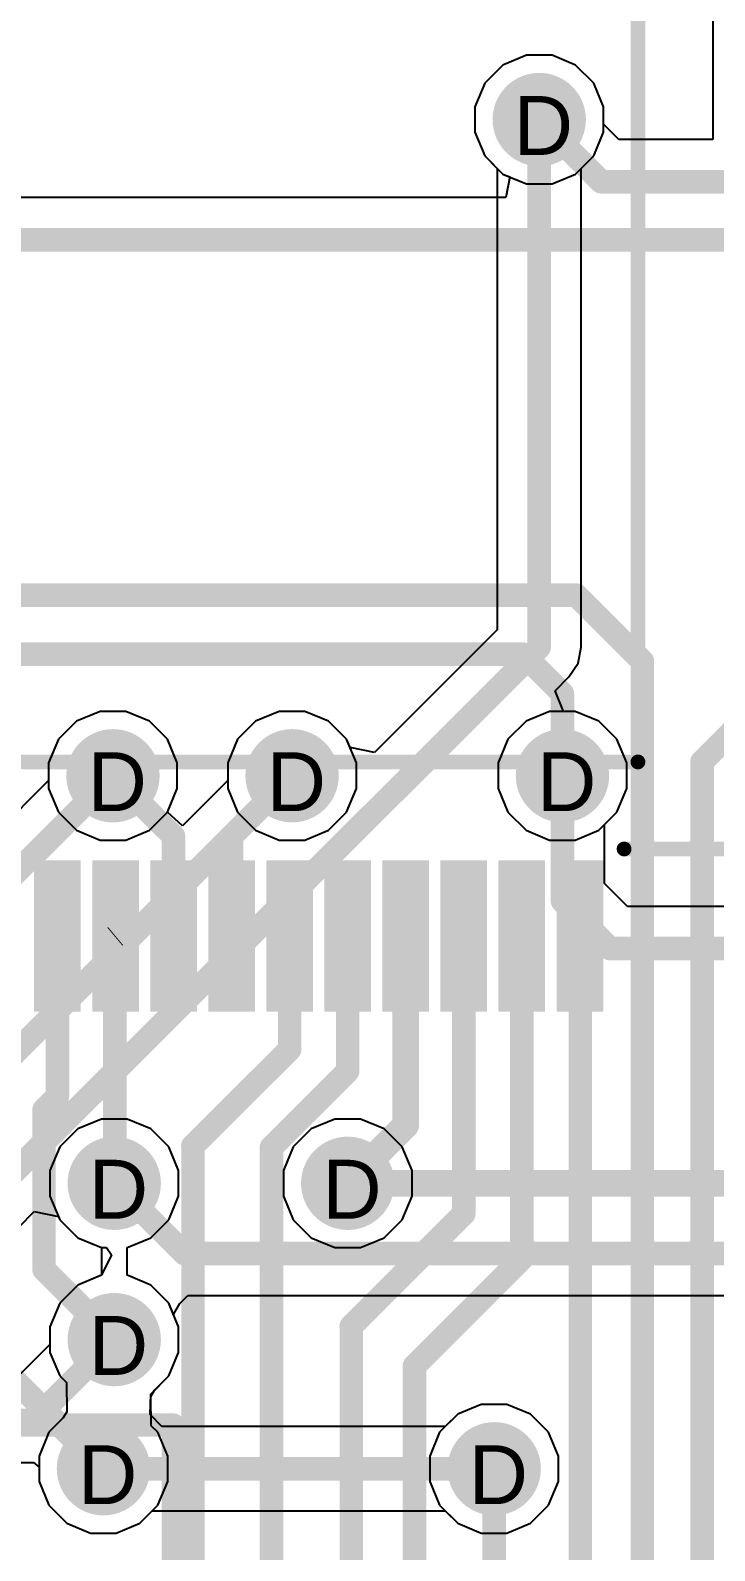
# Model space of a CAD drawing. Header units: inches. Extents: x 0 to 5032, y 0 to 5323.
# Drawn here: x 92.98 to 98.87, y 63.44 to 76.54 of the extents above; entities that cross this region are included whole.
import ezdxf

# ---------------------------------------------------------------- set-up
doc = ezdxf.new("R2010")
doc.units = ezdxf.units.IN
for name, color, linetype in [('Bottom Layer', 5, 'Continuous'), ('Bottom Solder', 6, 'Continuous'), ('Drill Drawing', 1, 'Continuous'), ('Layer 1', 16, 'Continuous'), ('Layer 2', 76, 'Continuous'), ('Top Layer', 1, 'Continuous'), ('Top Overlay', 2, 'Continuous'), ('Top Paste', 8, 'Continuous'), ('Top Solder', 216, 'Continuous'), ('Via Holes', 16, 'Continuous')]:
    doc.layers.add(name, color=color, linetype=linetype)
doc.styles.add('Arial', font='', dxfattribs={"height": 0.2})
doc.styles.get('Arial').set_extended_font_data('Arial')

# ---------------------------------------------------------------- blocks, each defined once
blk = doc.blocks.new('LQFP_64_10_10__358')
at = {"layer": 'Top Layer'}
for points in [[(-0.6, -5.15), (-0.6, -6.35), (-0.9, -6.35), (-0.9, -5.15)], [(-0.1, -5.15), (-0.1, -6.35), (-0.4, -6.35), (-0.4, -5.15)], [(0.4, -5.15), (0.4, -6.35), (0.1, -6.35), (0.1, -5.15)], [(0.9, -5.15), (0.9, -6.35), (0.6, -6.35), (0.6, -5.15)], [(1.4, -5.15), (1.4, -6.35), (1.1, -6.35), (1.1, -5.15)], [(1.9, -5.15), (1.9, -6.35), (1.6, -6.35), (1.6, -5.15)], [(2.4, -5.15), (2.4, -6.35), (2.1, -6.35), (2.1, -5.15)], [(2.9, -5.15), (2.9, -6.35), (2.6, -6.35), (2.6, -5.15)], [(3.4, -5.15), (3.4, -6.35), (3.1, -6.35), (3.1, -5.15)], [(3.9, -5.15), (3.9, -6.35), (3.6, -6.35), (3.6, -5.15)]]:
    blk.add_hatch(color=1, dxfattribs=at).paths.add_polyline_path(points)
at = {"layer": 'Top Paste'}
for points in [[(-0.6, -5.15), (-0.6, -6.35), (-0.9, -6.35), (-0.9, -5.15)], [(-0.1, -5.15), (-0.1, -6.35), (-0.4, -6.35), (-0.4, -5.15)], [(0.4, -5.15), (0.4, -6.35), (0.1, -6.35), (0.1, -5.15)], [(0.9, -5.15), (0.9, -6.35), (0.6, -6.35), (0.6, -5.15)], [(1.4, -5.15), (1.4, -6.35), (1.1, -6.35), (1.1, -5.15)], [(1.9, -5.15), (1.9, -6.35), (1.6, -6.35), (1.6, -5.15)], [(2.4, -5.15), (2.4, -6.35), (2.1, -6.35), (2.1, -5.15)], [(2.9, -5.15), (2.9, -6.35), (2.6, -6.35), (2.6, -5.15)], [(3.4, -5.15), (3.4, -6.35), (3.1, -6.35), (3.1, -5.15)], [(3.9, -5.15), (3.9, -6.35), (3.6, -6.35), (3.6, -5.15)]]:
    blk.add_hatch(color=8, dxfattribs=at).paths.add_polyline_path(points)
at = {"layer": 'Top Solder'}
for points in [[(-0.549, -5.099), (-0.549, -6.401), (-0.951, -6.401), (-0.951, -5.099)], [(-0.049, -5.099), (-0.049, -6.401), (-0.451, -6.401), (-0.451, -5.099)], [(0.451, -5.099), (0.451, -6.401), (0.049, -6.401), (0.049, -5.099)], [(0.951, -5.099), (0.951, -6.401), (0.549, -6.401), (0.549, -5.099)], [(1.451, -5.099), (1.451, -6.401), (1.049, -6.401), (1.049, -5.099)], [(1.951, -5.099), (1.951, -6.401), (1.549, -6.401), (1.549, -5.099)], [(2.451, -5.099), (2.451, -6.401), (2.049, -6.401), (2.049, -5.099)], [(2.951, -5.099), (2.951, -6.401), (2.549, -6.401), (2.549, -5.099)], [(3.451, -5.099), (3.451, -6.401), (3.049, -6.401), (3.049, -5.099)], [(3.951, -5.099), (3.951, -6.401), (3.549, -6.401), (3.549, -5.099)]]:
    blk.add_hatch(color=216, dxfattribs=at).paths.add_polyline_path(points)
at = {"layer": 'Top Overlay'}
for points in [[(4.25, -4.25, 0.127, 0.127, 0), (4.25, 4.25, 0.127, 0.127, 0)], [(-4.25, -4.25, 0.127, 0.127, 0), (4.25, -4.25, 0.127, 0.127, 0)], [(4.131, -5, 0.127, 0.127, 0), (5, -5, 0.127, 0.127, 0)]]:
    blk.add_lwpolyline(points, format="xyseb", dxfattribs=at)
for points in [[(4.218, -4.25, 0.0635, 0.0635, 1), (4.282, -4.25, 0.0635, 0.0635, 1)], [(4.218, -4.25, 0.0635, 0.0635, 1), (4.282, -4.25, 0.0635, 0.0635, 1)], [(4.099, -5, 0.0635, 0.0635, 1), (4.163, -5, 0.0635, 0.0635, 1)]]:
    blk.add_lwpolyline(points, format="xyseb", close=True, dxfattribs=at)
blk = doc.blocks.new('B3B_XH_A_LF__SN___433')
at = {"layer": 'Top Overlay'}
for points in [[(-6.325, 3.48, 0.2, 0.2, 0), (3.785, 3.48, 0.2, 0.2, 0)], [(3.785, -2.464, 0.2, 0.2, 0), (3.785, 3.48, 0.2, 0.2, 0)]]:
    blk.add_lwpolyline(points, format="xyseb", dxfattribs=at)
blk.add_lwpolyline([(3.735, 3.48, 0.1, 0.1, 1), (3.835, 3.48, 0.1, 0.1, 1)], format="xyseb", close=True, dxfattribs=at)
blk.add_lwpolyline([(3.735, 3.48, 0.1, 0.1, 1), (3.835, 3.48, 0.1, 0.1, 1)], format="xyseb", close=True, dxfattribs=at)

msp = doc.modelspace()

# ---------------------------------------------------------------- hatches: boundary and pattern name
at = {"layer": 'Bottom Layer'}
h = msp.add_hatch(color=5, dxfattribs=at)
edge = h.paths.add_edge_path()
edge.add_arc((97.362, 75.769), 0.3, 0, 360)
h = msp.add_hatch(color=5, dxfattribs=at)
edge = h.paths.add_edge_path()
edge.add_arc((93.69, 70.114), 0.3, 0, 360)
h = msp.add_hatch(color=5, dxfattribs=at)
edge = h.paths.add_edge_path()
edge.add_arc((95.233, 70.114), 0.3, 0, 360)
h = msp.add_hatch(color=5, dxfattribs=at)
edge = h.paths.add_edge_path()
edge.add_arc((97.562, 70.114), 0.3, 0, 360)
h = msp.add_hatch(color=5, dxfattribs=at)
edge = h.paths.add_edge_path()
edge.add_arc((93.701, 66.602), 0.3, 0, 360)
h = msp.add_hatch(color=5, dxfattribs=at)
edge = h.paths.add_edge_path()
edge.add_arc((95.712, 66.602), 0.3, 0, 360)
h = msp.add_hatch(color=5, dxfattribs=at)
edge = h.paths.add_edge_path()
edge.add_arc((93.701, 65.255), 0.3, 0, 360)
h = msp.add_hatch(color=5, dxfattribs=at)
edge = h.paths.add_edge_path()
edge.add_arc((93.608, 64.142), 0.3, 0, 360)
h = msp.add_hatch(color=5, dxfattribs=at)
edge = h.paths.add_edge_path()
edge.add_arc((96.974, 64.142), 0.3, 0, 360)
at = {"layer": 'Bottom Solder'}
h = msp.add_hatch(color=6, dxfattribs=at)
edge = h.paths.add_edge_path()
edge.add_arc((97.362, 75.769), 0.402, 0, 360)
h = msp.add_hatch(color=6, dxfattribs=at)
edge = h.paths.add_edge_path()
edge.add_arc((93.69, 70.114), 0.402, 0, 360)
h = msp.add_hatch(color=6, dxfattribs=at)
edge = h.paths.add_edge_path()
edge.add_arc((95.233, 70.114), 0.402, 0, 360)
h = msp.add_hatch(color=6, dxfattribs=at)
edge = h.paths.add_edge_path()
edge.add_arc((97.562, 70.114), 0.402, 0, 360)
h = msp.add_hatch(color=6, dxfattribs=at)
edge = h.paths.add_edge_path()
edge.add_arc((93.701, 66.602), 0.402, 0, 360)
h = msp.add_hatch(color=6, dxfattribs=at)
edge = h.paths.add_edge_path()
edge.add_arc((95.712, 66.602), 0.402, 0, 360)
h = msp.add_hatch(color=6, dxfattribs=at)
edge = h.paths.add_edge_path()
edge.add_arc((93.701, 65.255), 0.402, 0, 360)
h = msp.add_hatch(color=6, dxfattribs=at)
edge = h.paths.add_edge_path()
edge.add_arc((93.608, 64.142), 0.402, 0, 360)
h = msp.add_hatch(color=6, dxfattribs=at)
edge = h.paths.add_edge_path()
edge.add_arc((96.974, 64.142), 0.402, 0, 360)
at = {"layer": 'Layer 1'}
h = msp.add_hatch(color=16, dxfattribs=at)
edge = h.paths.add_edge_path()
edge.add_arc((97.362, 75.769), 0.3, 0, 360)
h = msp.add_hatch(color=16, dxfattribs=at)
edge = h.paths.add_edge_path()
edge.add_arc((93.69, 70.114), 0.3, 0, 360)
h = msp.add_hatch(color=16, dxfattribs=at)
edge = h.paths.add_edge_path()
edge.add_arc((95.233, 70.114), 0.3, 0, 360)
h = msp.add_hatch(color=16, dxfattribs=at)
edge = h.paths.add_edge_path()
edge.add_arc((97.562, 70.114), 0.3, 0, 360)
h = msp.add_hatch(color=16, dxfattribs=at)
edge = h.paths.add_edge_path()
edge.add_arc((93.701, 66.602), 0.3, 0, 360)
h = msp.add_hatch(color=16, dxfattribs=at)
edge = h.paths.add_edge_path()
edge.add_arc((95.712, 66.602), 0.3, 0, 360)
h = msp.add_hatch(color=16, dxfattribs=at)
edge = h.paths.add_edge_path()
edge.add_arc((93.701, 65.255), 0.3, 0, 360)
h = msp.add_hatch(color=16, dxfattribs=at)
edge = h.paths.add_edge_path()
edge.add_arc((93.608, 64.142), 0.3, 0, 360)
h = msp.add_hatch(color=16, dxfattribs=at)
edge = h.paths.add_edge_path()
edge.add_arc((96.974, 64.142), 0.3, 0, 360)
at = {"layer": 'Layer 2'}
h = msp.add_hatch(color=76, dxfattribs=at)
edge = h.paths.add_edge_path()
edge.add_arc((97.362, 75.769), 0.3, 0, 360)
h = msp.add_hatch(color=76, dxfattribs=at)
edge = h.paths.add_edge_path()
edge.add_arc((93.69, 70.114), 0.3, 0, 360)
h = msp.add_hatch(color=76, dxfattribs=at)
edge = h.paths.add_edge_path()
edge.add_arc((95.233, 70.114), 0.3, 0, 360)
h = msp.add_hatch(color=76, dxfattribs=at)
edge = h.paths.add_edge_path()
edge.add_arc((97.562, 70.114), 0.3, 0, 360)
h = msp.add_hatch(color=76, dxfattribs=at)
edge = h.paths.add_edge_path()
edge.add_arc((93.701, 66.602), 0.3, 0, 360)
h = msp.add_hatch(color=76, dxfattribs=at)
edge = h.paths.add_edge_path()
edge.add_arc((95.712, 66.602), 0.3, 0, 360)
h = msp.add_hatch(color=76, dxfattribs=at)
edge = h.paths.add_edge_path()
edge.add_arc((93.701, 65.255), 0.3, 0, 360)
h = msp.add_hatch(color=76, dxfattribs=at)
edge = h.paths.add_edge_path()
edge.add_arc((93.608, 64.142), 0.3, 0, 360)
h = msp.add_hatch(color=76, dxfattribs=at)
edge = h.paths.add_edge_path()
edge.add_arc((96.974, 64.142), 0.3, 0, 360)
at = {"layer": 'Top Layer'}
h = msp.add_hatch(color=1, dxfattribs=at)
edge = h.paths.add_edge_path()
edge.add_arc((97.362, 75.769), 0.3, 0, 360)
h = msp.add_hatch(color=1, dxfattribs=at)
edge = h.paths.add_edge_path()
edge.add_arc((93.69, 70.114), 0.3, 0, 360)
h = msp.add_hatch(color=1, dxfattribs=at)
edge = h.paths.add_edge_path()
edge.add_arc((95.233, 70.114), 0.3, 0, 360)
h = msp.add_hatch(color=1, dxfattribs=at)
edge = h.paths.add_edge_path()
edge.add_arc((97.562, 70.114), 0.3, 0, 360)
h = msp.add_hatch(color=1, dxfattribs=at)
edge = h.paths.add_edge_path()
edge.add_arc((93.701, 66.602), 0.3, 0, 360)
h = msp.add_hatch(color=1, dxfattribs=at)
edge = h.paths.add_edge_path()
edge.add_arc((95.712, 66.602), 0.3, 0, 360)
h = msp.add_hatch(color=1, dxfattribs=at)
edge = h.paths.add_edge_path()
edge.add_arc((93.701, 65.255), 0.3, 0, 360)
h = msp.add_hatch(color=1, dxfattribs=at)
edge = h.paths.add_edge_path()
edge.add_arc((93.608, 64.142), 0.3, 0, 360)
h = msp.add_hatch(color=1, dxfattribs=at)
edge = h.paths.add_edge_path()
edge.add_arc((96.974, 64.142), 0.3, 0, 360)
at = {"layer": 'Top Solder'}
h = msp.add_hatch(color=216, dxfattribs=at)
edge = h.paths.add_edge_path()
edge.add_arc((97.362, 75.769), 0.402, 0, 360)
h = msp.add_hatch(color=216, dxfattribs=at)
edge = h.paths.add_edge_path()
edge.add_arc((93.69, 70.114), 0.402, 0, 360)
h = msp.add_hatch(color=216, dxfattribs=at)
edge = h.paths.add_edge_path()
edge.add_arc((95.233, 70.114), 0.402, 0, 360)
h = msp.add_hatch(color=216, dxfattribs=at)
edge = h.paths.add_edge_path()
edge.add_arc((97.562, 70.114), 0.402, 0, 360)
h = msp.add_hatch(color=216, dxfattribs=at)
edge = h.paths.add_edge_path()
edge.add_arc((93.701, 66.602), 0.402, 0, 360)
h = msp.add_hatch(color=216, dxfattribs=at)
edge = h.paths.add_edge_path()
edge.add_arc((95.712, 66.602), 0.402, 0, 360)
h = msp.add_hatch(color=216, dxfattribs=at)
edge = h.paths.add_edge_path()
edge.add_arc((93.701, 65.255), 0.402, 0, 360)
h = msp.add_hatch(color=216, dxfattribs=at)
edge = h.paths.add_edge_path()
edge.add_arc((93.608, 64.142), 0.402, 0, 360)
h = msp.add_hatch(color=216, dxfattribs=at)
edge = h.paths.add_edge_path()
edge.add_arc((96.974, 64.142), 0.402, 0, 360)
at = {"layer": 'Via Holes'}
h = msp.add_hatch(color=7, dxfattribs=at)
edge = h.paths.add_edge_path()
edge.add_arc((97.362, 75.769), 0.15, 0, 360)
h = msp.add_hatch(color=7, dxfattribs=at)
edge = h.paths.add_edge_path()
edge.add_arc((93.69, 70.114), 0.15, 0, 360)
h = msp.add_hatch(color=7, dxfattribs=at)
edge = h.paths.add_edge_path()
edge.add_arc((95.233, 70.114), 0.15, 0, 360)
h = msp.add_hatch(color=7, dxfattribs=at)
edge = h.paths.add_edge_path()
edge.add_arc((97.562, 70.114), 0.15, 0, 360)
h = msp.add_hatch(color=7, dxfattribs=at)
edge = h.paths.add_edge_path()
edge.add_arc((93.701, 66.602), 0.15, 0, 360)
h = msp.add_hatch(color=7, dxfattribs=at)
edge = h.paths.add_edge_path()
edge.add_arc((95.712, 66.602), 0.15, 0, 360)
h = msp.add_hatch(color=7, dxfattribs=at)
edge = h.paths.add_edge_path()
edge.add_arc((93.701, 65.255), 0.15, 0, 360)
h = msp.add_hatch(color=7, dxfattribs=at)
edge = h.paths.add_edge_path()
edge.add_arc((93.608, 64.142), 0.15, 0, 360)
h = msp.add_hatch(color=7, dxfattribs=at)
edge = h.paths.add_edge_path()
edge.add_arc((96.974, 64.142), 0.15, 0, 360)

# ---------------------------------------------------------------- linework, layer by layer
at = {"layer": 'Bottom Layer'}
for p, q in [((97.251, 76.323), (97.048, 76.239)), ((97.472, 76.323), (97.251, 76.323)), ((97.675, 76.239), (97.472, 76.323)), ((97.048, 76.239), (96.892, 76.083)), ((97.831, 76.083), (97.675, 76.239)), ((96.892, 76.083), (96.808, 75.879)), ((97.916, 75.879), (97.831, 76.083)), ((96.808, 75.879), (96.808, 75.659)), ((97.916, 75.659), (97.916, 75.879)), ((96.808, 75.659), (96.892, 75.455)), ((97.831, 75.455), (97.916, 75.659)), ((96.892, 75.455), (96.999, 75.348)), ((96.999, 75.348), (96.999, 71.372)), ((97.724, 75.348), (97.831, 75.455)), ((97.724, 71.222), (97.724, 75.348)), ((96.999, 71.372), (95.942, 70.315)), ((97.696, 71.083), (97.724, 71.222)), ((97.618, 70.966), (97.696, 71.083)), ((97.498, 70.846), (97.618, 70.966)), ((97.618, 70.966), (97.618, 70.966)), ((97.572, 70.668), (97.498, 70.846)), ((93.58, 70.668), (93.376, 70.584)), ((93.8, 70.668), (93.58, 70.668)), ((94.004, 70.584), (93.8, 70.668)), ((95.123, 70.668), (94.919, 70.584)), ((95.343, 70.668), (95.123, 70.668)), ((95.547, 70.584), (95.343, 70.668)), ((97.672, 70.668), (97.572, 70.668)), ((97.875, 70.584), (97.672, 70.668)), ((93.376, 70.584), (93.22, 70.428)), ((94.16, 70.428), (94.004, 70.584)), ((94.919, 70.584), (94.763, 70.428)), ((95.703, 70.428), (95.547, 70.584)), ((98.031, 70.428), (97.875, 70.584)), ((93.22, 70.428), (93.136, 70.224)), ((94.244, 70.224), (94.16, 70.428)), ((94.763, 70.428), (94.679, 70.224)), ((95.732, 70.357), (95.703, 70.428)), ((95.942, 70.315), (95.732, 70.357)), ((98.116, 70.224), (98.031, 70.428)), ((93.136, 70.224), (93.136, 70.073)), ((94.244, 70.004), (94.244, 70.224)), ((94.679, 70.224), (94.679, 70.073)), ((98.116, 70.004), (98.116, 70.224)), ((93.136, 70.073), (90.895, 67.832)), ((94.16, 69.8), (94.244, 70.004)), ((94.679, 70.073), (94.289, 69.682)), ((98.031, 69.8), (98.116, 70.004)), ((94.289, 69.682), (94.16, 69.8)), ((97.924, 69.693), (98.031, 69.8)), ((97.924, 69.187), (97.924, 69.693)), ((98.123, 68.988), (97.924, 69.187)), ((99.014, 68.988), (98.123, 68.988)), ((92.878, 66.225), (93.01, 66.358)), ((93.01, 66.358), (93.22, 66.316)), ((93.22, 66.316), (93.231, 66.288)), ((93.231, 66.288), (93.387, 66.132)), ((93.387, 66.132), (93.591, 66.048)), ((93.591, 66.048), (93.635, 66.048)), ((93.635, 66.048), (93.678, 65.987)), ((93.678, 65.987), (93.591, 65.809)), ((93.591, 65.809), (93.387, 65.725)), ((93.387, 65.725), (93.231, 65.569)), ((94.266, 65.566), (94.336, 65.634)), ((94.336, 65.634), (102.916, 65.634)), ((93.231, 65.569), (93.147, 65.366)), ((94.211, 65.472), (94.266, 65.566)), ((94.255, 65.366), (94.211, 65.472)), ((93.147, 65.366), (93.147, 65.214)), ((94.255, 65.145), (94.255, 65.366)), ((93.147, 65.214), (92.855, 64.922)), ((94.171, 64.942), (94.255, 65.145)), ((94.015, 64.786), (94.171, 64.942)), ((94.01, 64.611), (94.015, 64.786)), ((94.112, 64.505), (94.01, 64.611)), ((96.66, 64.612), (96.553, 64.505)), ((96.863, 64.696), (96.66, 64.612)), ((97.084, 64.696), (96.863, 64.696)), ((97.287, 64.612), (97.084, 64.696)), ((97.443, 64.456), (97.287, 64.612)), ((96.553, 64.505), (94.112, 64.505)), ((97.528, 64.252), (97.443, 64.456)), ((69.084, 64.197), (93.005, 64.197)), ((93.005, 64.197), (93.005, 64.197)), ((93.005, 64.197), (93.054, 64.157)), ((97.528, 64.032), (97.528, 64.252)), ((93.054, 64.157), (93.054, 64.032)), ((93.054, 64.032), (93.138, 63.828)), ((97.443, 63.828), (97.528, 64.032)), ((93.138, 63.828), (93.294, 63.672)), ((97.287, 63.672), (97.443, 63.828)), ((93.294, 63.672), (93.497, 63.588)), ((93.718, 63.588), (93.921, 63.672)), ((93.921, 63.672), (94.029, 63.779)), ((94.029, 63.779), (96.553, 63.779)), ((96.553, 63.779), (96.66, 63.672)), ((96.66, 63.672), (96.863, 63.588)), ((97.084, 63.588), (97.287, 63.672)), ((93.497, 63.588), (93.718, 63.588)), ((96.863, 63.588), (97.084, 63.588))]:
    msp.add_line(p, q, dxfattribs=at)
for points in [[(97.362, 71.222, 0.203, 0.203, 0), (97.362, 75.769, 0.203, 0.203, 0)], [(92.621, 66.482, 0.203, 0.203, 0), (97.362, 71.222, 0.203, 0.203, 0)], [(91.045, 67.47, 0.203, 0.203, 0), (93.69, 70.114, 0.203, 0.203, 0)], [(92.184, 67.065, 0.203, 0.203, 0), (95.224, 70.105, 0.203, 0.203, 0)], [(97.562, 69.036, 0.203, 0.203, 0), (97.562, 70.114, 0.203, 0.203, 0)], [(97.562, 69.036, 0.203, 0.203, 0), (97.973, 68.625, 0.203, 0.203, 0)], [(97.973, 68.625, 0.203, 0.203, 0), (99.927, 68.625, 0.203, 0.203, 0)], [(93.701, 66.602, 0.203, 0.203, 0), (94.306, 65.997, 0.203, 0.203, 0)], [(95.712, 66.602, 0.229, 0.229, 0), (99.103, 66.602, 0.229, 0.229, 0)], [(94.306, 65.997, 0.203, 0.203, 0), (102.916, 65.997, 0.203, 0.203, 0)], [(93.005, 64.559, 0.203, 0.203, 0), (93.701, 65.255, 0.203, 0.203, 0)], [(49.207, 64.559, 0.203, 0.203, 0), (93.005, 64.559, 0.203, 0.203, 0)], [(93.608, 64.142, 0.203, 0.203, 0), (96.974, 64.142, 0.203, 0.203, 0)]]:
    msp.add_lwpolyline(points, format="xyseb", dxfattribs=at)
for points in [[(97.311, 75.769, 0.102, 0.102, 1), (97.412, 75.769, 0.102, 0.102, 1)], [(97.311, 71.222, 0.102, 0.102, 1), (97.412, 71.222, 0.102, 0.102, 1)], [(97.311, 71.222, 0.102, 0.102, 1), (97.412, 71.222, 0.102, 0.102, 1)], [(93.639, 70.114, 0.102, 0.102, 1), (93.741, 70.114, 0.102, 0.102, 1)], [(95.173, 70.105, 0.102, 0.102, 1), (95.275, 70.105, 0.102, 0.102, 1)], [(97.511, 70.114, 0.102, 0.102, 1), (97.612, 70.114, 0.102, 0.102, 1)], [(97.511, 69.036, 0.102, 0.102, 1), (97.612, 69.036, 0.102, 0.102, 1)], [(97.511, 69.036, 0.102, 0.102, 1), (97.612, 69.036, 0.102, 0.102, 1)], [(97.922, 68.625, 0.102, 0.102, 1), (98.024, 68.625, 0.102, 0.102, 1)], [(97.922, 68.625, 0.102, 0.102, 1), (98.024, 68.625, 0.102, 0.102, 1)], [(93.65, 66.602, 0.102, 0.102, 1), (93.752, 66.602, 0.102, 0.102, 1)], [(95.654, 66.602, 0.114, 0.114, 1), (95.769, 66.602, 0.114, 0.114, 1)], [(94.255, 65.997, 0.102, 0.102, 1), (94.357, 65.997, 0.102, 0.102, 1)], [(94.255, 65.997, 0.102, 0.102, 1), (94.357, 65.997, 0.102, 0.102, 1)], [(93.65, 65.255, 0.102, 0.102, 1), (93.752, 65.255, 0.102, 0.102, 1)], [(92.954, 64.559, 0.102, 0.102, 1), (93.056, 64.559, 0.102, 0.102, 1)], [(92.954, 64.559, 0.102, 0.102, 1), (93.056, 64.559, 0.102, 0.102, 1)], [(93.557, 64.142, 0.102, 0.102, 1), (93.658, 64.142, 0.102, 0.102, 1)], [(96.923, 64.142, 0.102, 0.102, 1), (97.024, 64.142, 0.102, 0.102, 1)]]:
    msp.add_lwpolyline(points, format="xyseb", close=True, dxfattribs=at)
at = {"layer": 'Layer 1'}
for p, q in [((97.251, 76.323), (97.048, 76.239)), ((97.472, 76.323), (97.251, 76.323)), ((97.675, 76.239), (97.472, 76.323)), ((97.048, 76.239), (96.892, 76.083)), ((97.831, 76.083), (97.675, 76.239)), ((96.892, 76.083), (96.808, 75.879)), ((97.916, 75.879), (97.831, 76.083)), ((96.808, 75.879), (96.808, 75.659)), ((97.916, 75.659), (97.916, 75.879)), ((96.808, 75.659), (96.892, 75.455)), ((97.831, 75.455), (97.916, 75.659)), ((96.892, 75.455), (97.048, 75.299)), ((97.675, 75.299), (97.831, 75.455)), ((97.048, 75.299), (97.251, 75.215)), ((97.251, 75.215), (97.472, 75.215)), ((97.472, 75.215), (97.675, 75.299)), ((93.58, 70.668), (93.376, 70.584)), ((93.8, 70.668), (93.58, 70.668)), ((94.004, 70.584), (93.8, 70.668)), ((95.123, 70.668), (94.919, 70.584)), ((95.343, 70.668), (95.123, 70.668)), ((95.547, 70.584), (95.343, 70.668)), ((97.451, 70.668), (97.248, 70.584)), ((97.672, 70.668), (97.451, 70.668)), ((97.875, 70.584), (97.672, 70.668)), ((93.376, 70.584), (93.22, 70.428)), ((94.16, 70.428), (94.004, 70.584)), ((94.919, 70.584), (94.763, 70.428)), ((95.703, 70.428), (95.547, 70.584)), ((97.248, 70.584), (97.092, 70.428)), ((98.031, 70.428), (97.875, 70.584)), ((93.22, 70.428), (93.136, 70.224)), ((94.244, 70.224), (94.16, 70.428)), ((94.763, 70.428), (94.679, 70.224)), ((95.787, 70.224), (95.703, 70.428)), ((97.092, 70.428), (97.008, 70.224)), ((98.116, 70.224), (98.031, 70.428)), ((93.136, 70.224), (93.136, 70.004)), ((94.244, 70.004), (94.244, 70.224)), ((94.679, 70.224), (94.679, 70.004)), ((95.787, 70.004), (95.787, 70.224)), ((97.008, 70.224), (97.008, 70.004)), ((98.116, 70.004), (98.116, 70.224)), ((93.136, 70.004), (93.22, 69.8)), ((94.16, 69.8), (94.244, 70.004)), ((94.679, 70.004), (94.763, 69.8)), ((95.703, 69.8), (95.787, 70.004)), ((97.008, 70.004), (97.092, 69.8)), ((98.031, 69.8), (98.116, 70.004)), ((93.22, 69.8), (93.376, 69.644)), ((94.004, 69.644), (94.16, 69.8)), ((94.763, 69.8), (94.919, 69.644)), ((95.547, 69.644), (95.703, 69.8)), ((97.092, 69.8), (97.248, 69.644)), ((97.875, 69.644), (98.031, 69.8)), ((93.376, 69.644), (93.58, 69.56)), ((93.8, 69.56), (94.004, 69.644)), ((94.919, 69.644), (95.123, 69.56)), ((95.343, 69.56), (95.547, 69.644)), ((97.248, 69.644), (97.451, 69.56)), ((97.672, 69.56), (97.875, 69.644)), ((93.58, 69.56), (93.8, 69.56)), ((95.123, 69.56), (95.343, 69.56)), ((97.451, 69.56), (97.672, 69.56)), ((93.591, 67.156), (93.387, 67.071)), ((93.811, 67.156), (93.591, 67.156)), ((94.015, 67.071), (93.811, 67.156)), ((95.601, 67.156), (95.398, 67.071)), ((95.822, 67.156), (95.601, 67.156)), ((96.025, 67.071), (95.822, 67.156)), ((93.387, 67.071), (93.231, 66.915)), ((94.171, 66.915), (94.015, 67.071)), ((95.398, 67.071), (95.242, 66.915)), ((96.181, 66.915), (96.025, 67.071)), ((93.231, 66.915), (93.147, 66.712)), ((94.255, 66.712), (94.171, 66.915)), ((95.242, 66.915), (95.158, 66.712)), ((96.266, 66.712), (96.181, 66.915)), ((93.147, 66.712), (93.147, 66.491)), ((94.255, 66.491), (94.255, 66.712)), ((95.158, 66.712), (95.158, 66.491)), ((96.266, 66.491), (96.266, 66.712)), ((93.147, 66.491), (93.231, 66.288)), ((94.171, 66.288), (94.255, 66.491)), ((95.158, 66.491), (95.242, 66.288)), ((96.181, 66.288), (96.266, 66.491)), ((93.231, 66.288), (93.387, 66.132)), ((94.015, 66.132), (94.171, 66.288)), ((95.242, 66.288), (95.398, 66.132)), ((96.025, 66.132), (96.181, 66.288)), ((93.387, 66.132), (93.562, 66.06)), ((93.562, 66.06), (93.591, 66.048)), ((93.591, 66.048), (93.591, 65.809)), ((93.811, 66.048), (93.84, 66.06)), ((93.811, 65.809), (93.811, 66.048)), ((93.84, 66.06), (94.015, 66.132)), ((95.398, 66.132), (95.601, 66.048)), ((95.601, 66.048), (95.822, 66.048)), ((95.822, 66.048), (96.025, 66.132)), ((93.562, 65.798), (93.387, 65.725)), ((93.591, 65.809), (93.562, 65.798)), ((93.84, 65.798), (93.811, 65.809)), ((94.015, 65.725), (93.84, 65.798)), ((93.387, 65.725), (93.231, 65.569)), ((94.171, 65.569), (94.015, 65.725)), ((93.231, 65.569), (93.147, 65.366)), ((94.255, 65.366), (94.171, 65.569)), ((93.147, 65.366), (93.147, 65.145)), ((94.255, 65.145), (94.255, 65.366)), ((93.147, 65.145), (93.231, 64.942)), ((94.171, 64.942), (94.255, 65.145)), ((93.231, 64.942), (93.289, 64.884)), ((93.289, 64.884), (93.293, 64.632)), ((94.047, 64.818), (94.171, 64.942)), ((94.015, 64.766), (94.047, 64.818)), ((94.02, 64.513), (94.015, 64.766)), ((93.293, 64.632), (93.262, 64.58)), ((96.66, 64.612), (96.504, 64.456)), ((96.863, 64.696), (96.66, 64.612)), ((97.084, 64.696), (96.863, 64.696)), ((97.287, 64.612), (97.084, 64.696)), ((97.443, 64.456), (97.287, 64.612)), ((93.138, 64.456), (93.054, 64.252)), ((93.262, 64.58), (93.138, 64.456)), ((94.077, 64.456), (94.02, 64.513)), ((94.162, 64.252), (94.077, 64.456)), ((96.504, 64.456), (96.42, 64.252)), ((97.528, 64.252), (97.443, 64.456)), ((93.054, 64.252), (93.054, 64.032)), ((94.162, 64.032), (94.162, 64.252)), ((96.42, 64.252), (96.42, 64.032)), ((97.528, 64.032), (97.528, 64.252)), ((93.054, 64.032), (93.138, 63.828)), ((94.077, 63.828), (94.162, 64.032)), ((96.42, 64.032), (96.504, 63.828)), ((97.443, 63.828), (97.528, 64.032)), ((93.138, 63.828), (93.294, 63.672)), ((93.921, 63.672), (94.077, 63.828)), ((96.504, 63.828), (96.66, 63.672)), ((97.287, 63.672), (97.443, 63.828)), ((93.294, 63.672), (93.497, 63.588)), ((93.718, 63.588), (93.921, 63.672)), ((96.66, 63.672), (96.863, 63.588)), ((97.084, 63.588), (97.287, 63.672)), ((93.497, 63.588), (93.718, 63.588)), ((96.863, 63.588), (97.084, 63.588))]:
    msp.add_line(p, q, dxfattribs=at)
at = {"layer": 'Layer 2'}
for p, q in [((97.251, 76.323), (97.048, 76.239)), ((97.472, 76.323), (97.251, 76.323)), ((97.675, 76.239), (97.472, 76.323)), ((97.048, 76.239), (96.892, 76.083)), ((97.831, 76.083), (97.675, 76.239)), ((96.892, 76.083), (96.808, 75.879)), ((97.916, 75.879), (97.831, 76.083)), ((96.808, 75.879), (96.808, 75.659)), ((97.916, 75.659), (97.916, 75.879)), ((96.808, 75.659), (96.892, 75.455)), ((97.831, 75.455), (97.916, 75.659)), ((96.892, 75.455), (97.048, 75.299)), ((97.675, 75.299), (97.831, 75.455)), ((97.048, 75.299), (97.251, 75.215)), ((97.251, 75.215), (97.472, 75.215)), ((97.472, 75.215), (97.675, 75.299)), ((93.58, 70.668), (93.376, 70.584)), ((93.8, 70.668), (93.58, 70.668)), ((94.004, 70.584), (93.8, 70.668)), ((95.123, 70.668), (94.919, 70.584)), ((95.343, 70.668), (95.123, 70.668)), ((95.547, 70.584), (95.343, 70.668)), ((97.451, 70.668), (97.248, 70.584)), ((97.672, 70.668), (97.451, 70.668)), ((97.875, 70.584), (97.672, 70.668)), ((93.376, 70.584), (93.22, 70.428)), ((94.16, 70.428), (94.004, 70.584)), ((94.919, 70.584), (94.763, 70.428)), ((95.703, 70.428), (95.547, 70.584)), ((97.248, 70.584), (97.092, 70.428)), ((98.031, 70.428), (97.875, 70.584)), ((93.22, 70.428), (93.136, 70.224)), ((94.244, 70.224), (94.16, 70.428)), ((94.763, 70.428), (94.679, 70.224)), ((95.787, 70.224), (95.703, 70.428)), ((97.092, 70.428), (97.008, 70.224)), ((98.116, 70.224), (98.031, 70.428)), ((93.136, 70.224), (93.136, 70.004)), ((94.244, 70.004), (94.244, 70.224)), ((94.679, 70.224), (94.679, 70.004)), ((95.787, 70.004), (95.787, 70.224)), ((97.008, 70.224), (97.008, 70.004)), ((98.116, 70.004), (98.116, 70.224)), ((93.136, 70.004), (93.22, 69.8)), ((94.16, 69.8), (94.244, 70.004)), ((94.679, 70.004), (94.763, 69.8)), ((95.703, 69.8), (95.787, 70.004)), ((97.008, 70.004), (97.092, 69.8)), ((98.031, 69.8), (98.116, 70.004)), ((93.22, 69.8), (93.376, 69.644)), ((94.004, 69.644), (94.16, 69.8)), ((94.763, 69.8), (94.919, 69.644)), ((95.547, 69.644), (95.703, 69.8)), ((97.092, 69.8), (97.248, 69.644)), ((97.875, 69.644), (98.031, 69.8)), ((93.376, 69.644), (93.58, 69.56)), ((93.8, 69.56), (94.004, 69.644)), ((94.919, 69.644), (95.123, 69.56)), ((95.343, 69.56), (95.547, 69.644)), ((97.248, 69.644), (97.451, 69.56)), ((97.672, 69.56), (97.875, 69.644)), ((93.58, 69.56), (93.8, 69.56)), ((95.123, 69.56), (95.343, 69.56)), ((97.451, 69.56), (97.672, 69.56)), ((93.591, 67.156), (93.387, 67.071)), ((93.811, 67.156), (93.591, 67.156)), ((94.015, 67.071), (93.811, 67.156)), ((95.601, 67.156), (95.398, 67.071)), ((95.822, 67.156), (95.601, 67.156)), ((96.025, 67.071), (95.822, 67.156)), ((93.387, 67.071), (93.231, 66.915)), ((94.171, 66.915), (94.015, 67.071)), ((95.398, 67.071), (95.242, 66.915)), ((96.181, 66.915), (96.025, 67.071)), ((93.231, 66.915), (93.147, 66.712)), ((94.255, 66.712), (94.171, 66.915)), ((95.242, 66.915), (95.158, 66.712)), ((96.266, 66.712), (96.181, 66.915)), ((93.147, 66.712), (93.147, 66.491)), ((94.255, 66.491), (94.255, 66.712)), ((95.158, 66.712), (95.158, 66.491)), ((96.266, 66.491), (96.266, 66.712)), ((93.147, 66.491), (93.231, 66.288)), ((94.171, 66.288), (94.255, 66.491)), ((95.158, 66.491), (95.242, 66.288)), ((96.181, 66.288), (96.266, 66.491)), ((93.231, 66.288), (93.387, 66.132)), ((94.015, 66.132), (94.171, 66.288)), ((95.242, 66.288), (95.398, 66.132)), ((96.025, 66.132), (96.181, 66.288)), ((93.387, 66.132), (93.562, 66.06)), ((93.562, 66.06), (93.591, 66.048)), ((93.591, 66.048), (93.591, 65.809)), ((93.811, 66.048), (93.84, 66.06)), ((93.811, 65.809), (93.811, 66.048)), ((93.84, 66.06), (94.015, 66.132)), ((95.398, 66.132), (95.601, 66.048)), ((95.601, 66.048), (95.822, 66.048)), ((95.822, 66.048), (96.025, 66.132)), ((93.562, 65.798), (93.387, 65.725)), ((93.591, 65.809), (93.562, 65.798)), ((93.84, 65.798), (93.811, 65.809)), ((94.015, 65.725), (93.84, 65.798)), ((93.387, 65.725), (93.231, 65.569)), ((94.171, 65.569), (94.015, 65.725)), ((93.231, 65.569), (93.147, 65.366)), ((94.255, 65.366), (94.171, 65.569)), ((93.147, 65.366), (93.147, 65.145)), ((94.255, 65.145), (94.255, 65.366)), ((93.147, 65.145), (93.231, 64.942)), ((94.171, 64.942), (94.255, 65.145)), ((93.231, 64.942), (93.289, 64.884)), ((93.289, 64.884), (93.293, 64.632)), ((94.047, 64.818), (94.171, 64.942)), ((94.015, 64.766), (94.047, 64.818)), ((94.02, 64.513), (94.015, 64.766)), ((93.293, 64.632), (93.262, 64.58)), ((96.66, 64.612), (96.504, 64.456)), ((96.863, 64.696), (96.66, 64.612)), ((97.084, 64.696), (96.863, 64.696)), ((97.287, 64.612), (97.084, 64.696)), ((97.443, 64.456), (97.287, 64.612)), ((93.138, 64.456), (93.054, 64.252)), ((93.262, 64.58), (93.138, 64.456)), ((94.077, 64.456), (94.02, 64.513)), ((94.162, 64.252), (94.077, 64.456)), ((96.504, 64.456), (96.42, 64.252)), ((97.528, 64.252), (97.443, 64.456)), ((93.054, 64.252), (93.054, 64.032)), ((94.162, 64.032), (94.162, 64.252)), ((96.42, 64.252), (96.42, 64.032)), ((97.528, 64.032), (97.528, 64.252)), ((93.054, 64.032), (93.138, 63.828)), ((94.077, 63.828), (94.162, 64.032)), ((96.42, 64.032), (96.504, 63.828)), ((97.443, 63.828), (97.528, 64.032)), ((93.138, 63.828), (93.294, 63.672)), ((93.921, 63.672), (94.077, 63.828)), ((96.504, 63.828), (96.66, 63.672)), ((97.287, 63.672), (97.443, 63.828)), ((93.294, 63.672), (93.497, 63.588)), ((93.718, 63.588), (93.921, 63.672)), ((96.66, 63.672), (96.863, 63.588)), ((97.084, 63.588), (97.287, 63.672)), ((93.497, 63.588), (93.718, 63.588)), ((96.863, 63.588), (97.084, 63.588))]:
    msp.add_line(p, q, dxfattribs=at)
at = {"layer": 'Top Layer'}
for p, q in [((98.857, 76.829), (98.857, 75.596)), ((97.251, 76.323), (97.048, 76.239)), ((97.472, 76.323), (97.251, 76.323)), ((97.675, 76.239), (97.472, 76.323)), ((97.048, 76.239), (96.892, 76.083)), ((97.831, 76.083), (97.675, 76.239)), ((96.892, 76.083), (96.808, 75.879)), ((97.916, 75.879), (97.831, 76.083)), ((96.808, 75.879), (96.808, 75.659)), ((97.916, 75.728), (97.916, 75.879)), ((98.047, 75.596), (97.916, 75.728)), ((96.808, 75.659), (96.892, 75.455)), ((98.857, 75.596), (98.047, 75.596)), ((96.892, 75.455), (97.048, 75.299)), ((97.048, 75.299), (97.11, 75.274)), ((97.11, 75.274), (97.074, 75.096)), ((97.074, 75.096), (92.861, 75.096))]:
    msp.add_line(p, q, dxfattribs=at)
for points in [[(97.362, 75.769, 0.203, 0.203, 0), (97.897, 75.233, 0.203, 0.203, 0)], [(97.897, 75.233, 0.203, 0.203, 0), (99.711, 75.233, 0.203, 0.203, 0)], [(92.861, 74.733, 0.203, 0.203, 0), (99.711, 74.733, 0.203, 0.203, 0)], [(92.2, 71.67, 0.203, 0.203, 0), (97.682, 71.67, 0.203, 0.203, 0)], [(97.682, 71.67, 0.203, 0.203, 0), (98.25, 71.102, 0.203, 0.203, 0)], [(92.528, 71.162, 0.203, 0.203, 0), (97.221, 71.162, 0.203, 0.203, 0)], [(97.221, 71.162, 0.203, 0.203, 0), (97.562, 70.821, 0.203, 0.203, 0)], [(98.25, 57.636, 0.203, 0.203, 0), (98.25, 71.102, 0.203, 0.203, 0)], [(97.562, 70.114, 0.203, 0.203, 0), (97.562, 70.821, 0.203, 0.203, 0)], [(98.765, 70.236, 0.203, 0.203, 0), (99.213, 70.685, 0.203, 0.203, 0)], [(98.765, 57.302, 0.203, 0.203, 0), (98.765, 70.236, 0.203, 0.203, 0)], [(93.69, 70.114, 0.203, 0.203, 0), (94.212, 69.593, 0.203, 0.203, 0)], [(94.712, 69.593, 0.203, 0.203, 0), (95.233, 70.114, 0.203, 0.203, 0)], [(94.212, 68.733, 0.203, 0.203, 0), (94.212, 69.593, 0.203, 0.203, 0)], [(94.712, 68.733, 0.203, 0.203, 0), (94.712, 69.593, 0.203, 0.203, 0)], [(93.212, 67.351, 0.203, 0.203, 0), (93.212, 68.733, 0.203, 0.203, 0)], [(93.706, 68.728, 0.203, 0.203, 0), (93.712, 68.733, 0.203, 0.203, 0)], [(93.706, 66.602, 0.203, 0.203, 0), (93.706, 68.728, 0.203, 0.203, 0)], [(95.212, 67.756, 0.203, 0.203, 0), (95.212, 68.733, 0.203, 0.203, 0)], [(95.712, 67.569, 0.203, 0.203, 0), (95.712, 68.733, 0.203, 0.203, 0)], [(96.212, 67.101, 0.229, 0.229, 0), (96.212, 68.733, 0.229, 0.229, 0)], [(96.712, 66.339, 0.203, 0.203, 0), (96.712, 68.733, 0.203, 0.203, 0)], [(97.212, 65.952, 0.203, 0.203, 0), (97.212, 68.733, 0.203, 0.203, 0)], [(97.716, 58.034, 0.203, 0.203, 0), (97.716, 68.729, 0.203, 0.203, 0)], [(94.379, 66.924, 0.203, 0.203, 0), (95.212, 67.756, 0.203, 0.203, 0)], [(95.056, 66.913, 0.203, 0.203, 0), (95.712, 67.569, 0.203, 0.203, 0)], [(93.096, 67.236, 0.203, 0.203, 0), (93.212, 67.351, 0.203, 0.203, 0)], [(93.096, 65.86, 0.203, 0.203, 0), (93.096, 67.236, 0.203, 0.203, 0)], [(95.712, 66.602, 0.229, 0.229, 0), (96.212, 67.101, 0.229, 0.229, 0)], [(94.379, 60.397, 0.203, 0.203, 0), (94.379, 66.924, 0.203, 0.203, 0)], [(95.056, 61.039, 0.203, 0.203, 0), (95.056, 66.913, 0.203, 0.203, 0)], [(95.743, 65.37, 0.203, 0.203, 0), (96.712, 66.339, 0.203, 0.203, 0)], [(96.288, 65.029, 0.203, 0.203, 0), (97.212, 65.952, 0.203, 0.203, 0)], [(93.096, 65.86, 0.203, 0.203, 0), (93.701, 65.255, 0.203, 0.203, 0)], [(95.743, 59.379, 0.203, 0.203, 0), (95.743, 65.37, 0.203, 0.203, 0)], [(92.668, 65.081, 0.203, 0.203, 0), (93.608, 64.142, 0.203, 0.203, 0)], [(96.288, 59.009, 0.203, 0.203, 0), (96.288, 65.029, 0.203, 0.203, 0)], [(96.974, 58.028, 0.203, 0.203, 0), (96.974, 64.142, 0.203, 0.203, 0)]]:
    msp.add_lwpolyline(points, format="xyseb", dxfattribs=at)
for points in [[(97.311, 75.769, 0.102, 0.102, 1), (97.412, 75.769, 0.102, 0.102, 1)], [(97.846, 75.233, 0.102, 0.102, 1), (97.948, 75.233, 0.102, 0.102, 1)], [(97.846, 75.233, 0.102, 0.102, 1), (97.948, 75.233, 0.102, 0.102, 1)], [(97.631, 71.67, 0.102, 0.102, 1), (97.733, 71.67, 0.102, 0.102, 1)], [(97.631, 71.67, 0.102, 0.102, 1), (97.733, 71.67, 0.102, 0.102, 1)], [(97.17, 71.162, 0.102, 0.102, 1), (97.272, 71.162, 0.102, 0.102, 1)], [(97.17, 71.162, 0.102, 0.102, 1), (97.272, 71.162, 0.102, 0.102, 1)], [(98.199, 71.102, 0.102, 0.102, 1), (98.301, 71.102, 0.102, 0.102, 1)], [(98.199, 71.102, 0.102, 0.102, 1), (98.301, 71.102, 0.102, 0.102, 1)], [(97.511, 70.821, 0.102, 0.102, 1), (97.612, 70.821, 0.102, 0.102, 1)], [(97.511, 70.821, 0.102, 0.102, 1), (97.612, 70.821, 0.102, 0.102, 1)], [(98.714, 70.236, 0.102, 0.102, 1), (98.815, 70.236, 0.102, 0.102, 1)], [(98.714, 70.236, 0.102, 0.102, 1), (98.815, 70.236, 0.102, 0.102, 1)], [(93.639, 70.114, 0.102, 0.102, 1), (93.741, 70.114, 0.102, 0.102, 1)], [(95.182, 70.114, 0.102, 0.102, 1), (95.284, 70.114, 0.102, 0.102, 1)], [(97.511, 70.114, 0.102, 0.102, 1), (97.612, 70.114, 0.102, 0.102, 1)], [(94.161, 69.593, 0.102, 0.102, 1), (94.262, 69.593, 0.102, 0.102, 1)], [(94.161, 69.593, 0.102, 0.102, 1), (94.262, 69.593, 0.102, 0.102, 1)], [(94.661, 69.593, 0.102, 0.102, 1), (94.762, 69.593, 0.102, 0.102, 1)], [(94.661, 69.593, 0.102, 0.102, 1), (94.762, 69.593, 0.102, 0.102, 1)], [(93.161, 68.733, 0.102, 0.102, 1), (93.262, 68.733, 0.102, 0.102, 1)], [(93.656, 68.728, 0.102, 0.102, 1), (93.757, 68.728, 0.102, 0.102, 1)], [(93.656, 68.728, 0.102, 0.102, 1), (93.757, 68.728, 0.102, 0.102, 1)], [(93.661, 68.733, 0.102, 0.102, 1), (93.762, 68.733, 0.102, 0.102, 1)], [(94.161, 68.733, 0.102, 0.102, 1), (94.262, 68.733, 0.102, 0.102, 1)], [(94.661, 68.733, 0.102, 0.102, 1), (94.762, 68.733, 0.102, 0.102, 1)], [(95.161, 68.733, 0.102, 0.102, 1), (95.262, 68.733, 0.102, 0.102, 1)], [(95.661, 68.733, 0.102, 0.102, 1), (95.762, 68.733, 0.102, 0.102, 1)], [(96.154, 68.733, 0.114, 0.114, 1), (96.269, 68.733, 0.114, 0.114, 1)], [(96.661, 68.733, 0.102, 0.102, 1), (96.762, 68.733, 0.102, 0.102, 1)], [(97.161, 68.733, 0.102, 0.102, 1), (97.262, 68.733, 0.102, 0.102, 1)], [(97.665, 68.729, 0.102, 0.102, 1), (97.766, 68.729, 0.102, 0.102, 1)], [(95.161, 67.756, 0.102, 0.102, 1), (95.262, 67.756, 0.102, 0.102, 1)], [(95.161, 67.756, 0.102, 0.102, 1), (95.262, 67.756, 0.102, 0.102, 1)], [(95.661, 67.569, 0.102, 0.102, 1), (95.762, 67.569, 0.102, 0.102, 1)], [(95.661, 67.569, 0.102, 0.102, 1), (95.762, 67.569, 0.102, 0.102, 1)], [(93.046, 67.236, 0.102, 0.102, 1), (93.147, 67.236, 0.102, 0.102, 1)], [(93.046, 67.236, 0.102, 0.102, 1), (93.147, 67.236, 0.102, 0.102, 1)], [(93.161, 67.351, 0.102, 0.102, 1), (93.262, 67.351, 0.102, 0.102, 1)], [(93.161, 67.351, 0.102, 0.102, 1), (93.262, 67.351, 0.102, 0.102, 1)], [(96.154, 67.101, 0.114, 0.114, 1), (96.269, 67.101, 0.114, 0.114, 1)], [(96.154, 67.101, 0.114, 0.114, 1), (96.269, 67.101, 0.114, 0.114, 1)], [(94.328, 66.924, 0.102, 0.102, 1), (94.43, 66.924, 0.102, 0.102, 1)], [(94.328, 66.924, 0.102, 0.102, 1), (94.43, 66.924, 0.102, 0.102, 1)], [(95.005, 66.913, 0.102, 0.102, 1), (95.107, 66.913, 0.102, 0.102, 1)], [(95.005, 66.913, 0.102, 0.102, 1), (95.107, 66.913, 0.102, 0.102, 1)], [(93.656, 66.602, 0.102, 0.102, 1), (93.757, 66.602, 0.102, 0.102, 1)], [(95.654, 66.602, 0.114, 0.114, 1), (95.769, 66.602, 0.114, 0.114, 1)], [(96.661, 66.339, 0.102, 0.102, 1), (96.762, 66.339, 0.102, 0.102, 1)], [(96.661, 66.339, 0.102, 0.102, 1), (96.762, 66.339, 0.102, 0.102, 1)], [(97.161, 65.952, 0.102, 0.102, 1), (97.262, 65.952, 0.102, 0.102, 1)], [(97.161, 65.952, 0.102, 0.102, 1), (97.262, 65.952, 0.102, 0.102, 1)], [(93.046, 65.86, 0.102, 0.102, 1), (93.147, 65.86, 0.102, 0.102, 1)], [(93.046, 65.86, 0.102, 0.102, 1), (93.147, 65.86, 0.102, 0.102, 1)], [(95.692, 65.37, 0.102, 0.102, 1), (95.793, 65.37, 0.102, 0.102, 1)], [(95.692, 65.37, 0.102, 0.102, 1), (95.793, 65.37, 0.102, 0.102, 1)], [(93.65, 65.255, 0.102, 0.102, 1), (93.752, 65.255, 0.102, 0.102, 1)], [(96.237, 65.029, 0.102, 0.102, 1), (96.338, 65.029, 0.102, 0.102, 1)], [(96.237, 65.029, 0.102, 0.102, 1), (96.338, 65.029, 0.102, 0.102, 1)], [(93.557, 64.142, 0.102, 0.102, 1), (93.658, 64.142, 0.102, 0.102, 1)], [(96.923, 64.142, 0.102, 0.102, 1), (97.024, 64.142, 0.102, 0.102, 1)]]:
    msp.add_lwpolyline(points, format="xyseb", close=True, dxfattribs=at)

# ---------------------------------------------------------------- block references
for name, p in [('LQFP_64_10_10__358', (93.962, 74.483)), ('B3B_XH_A_LF__SN___433', (90.424, 61.039))]:
    msp.add_blockref(name, p)

# ---------------------------------------------------------------- texts
at = {"layer": 'Drill Drawing', "style": 'Arial'}
for p in [(97.141, 75.464), (93.47, 69.809), (95.013, 69.809), (97.342, 69.809), (93.481, 66.297), (95.492, 66.297), (93.481, 64.951), (93.388, 63.837), (96.753, 63.837)]:
    msp.add_text('D', height=0.508, dxfattribs=at).set_placement(p)

doc.saveas('drawing.dxf')
